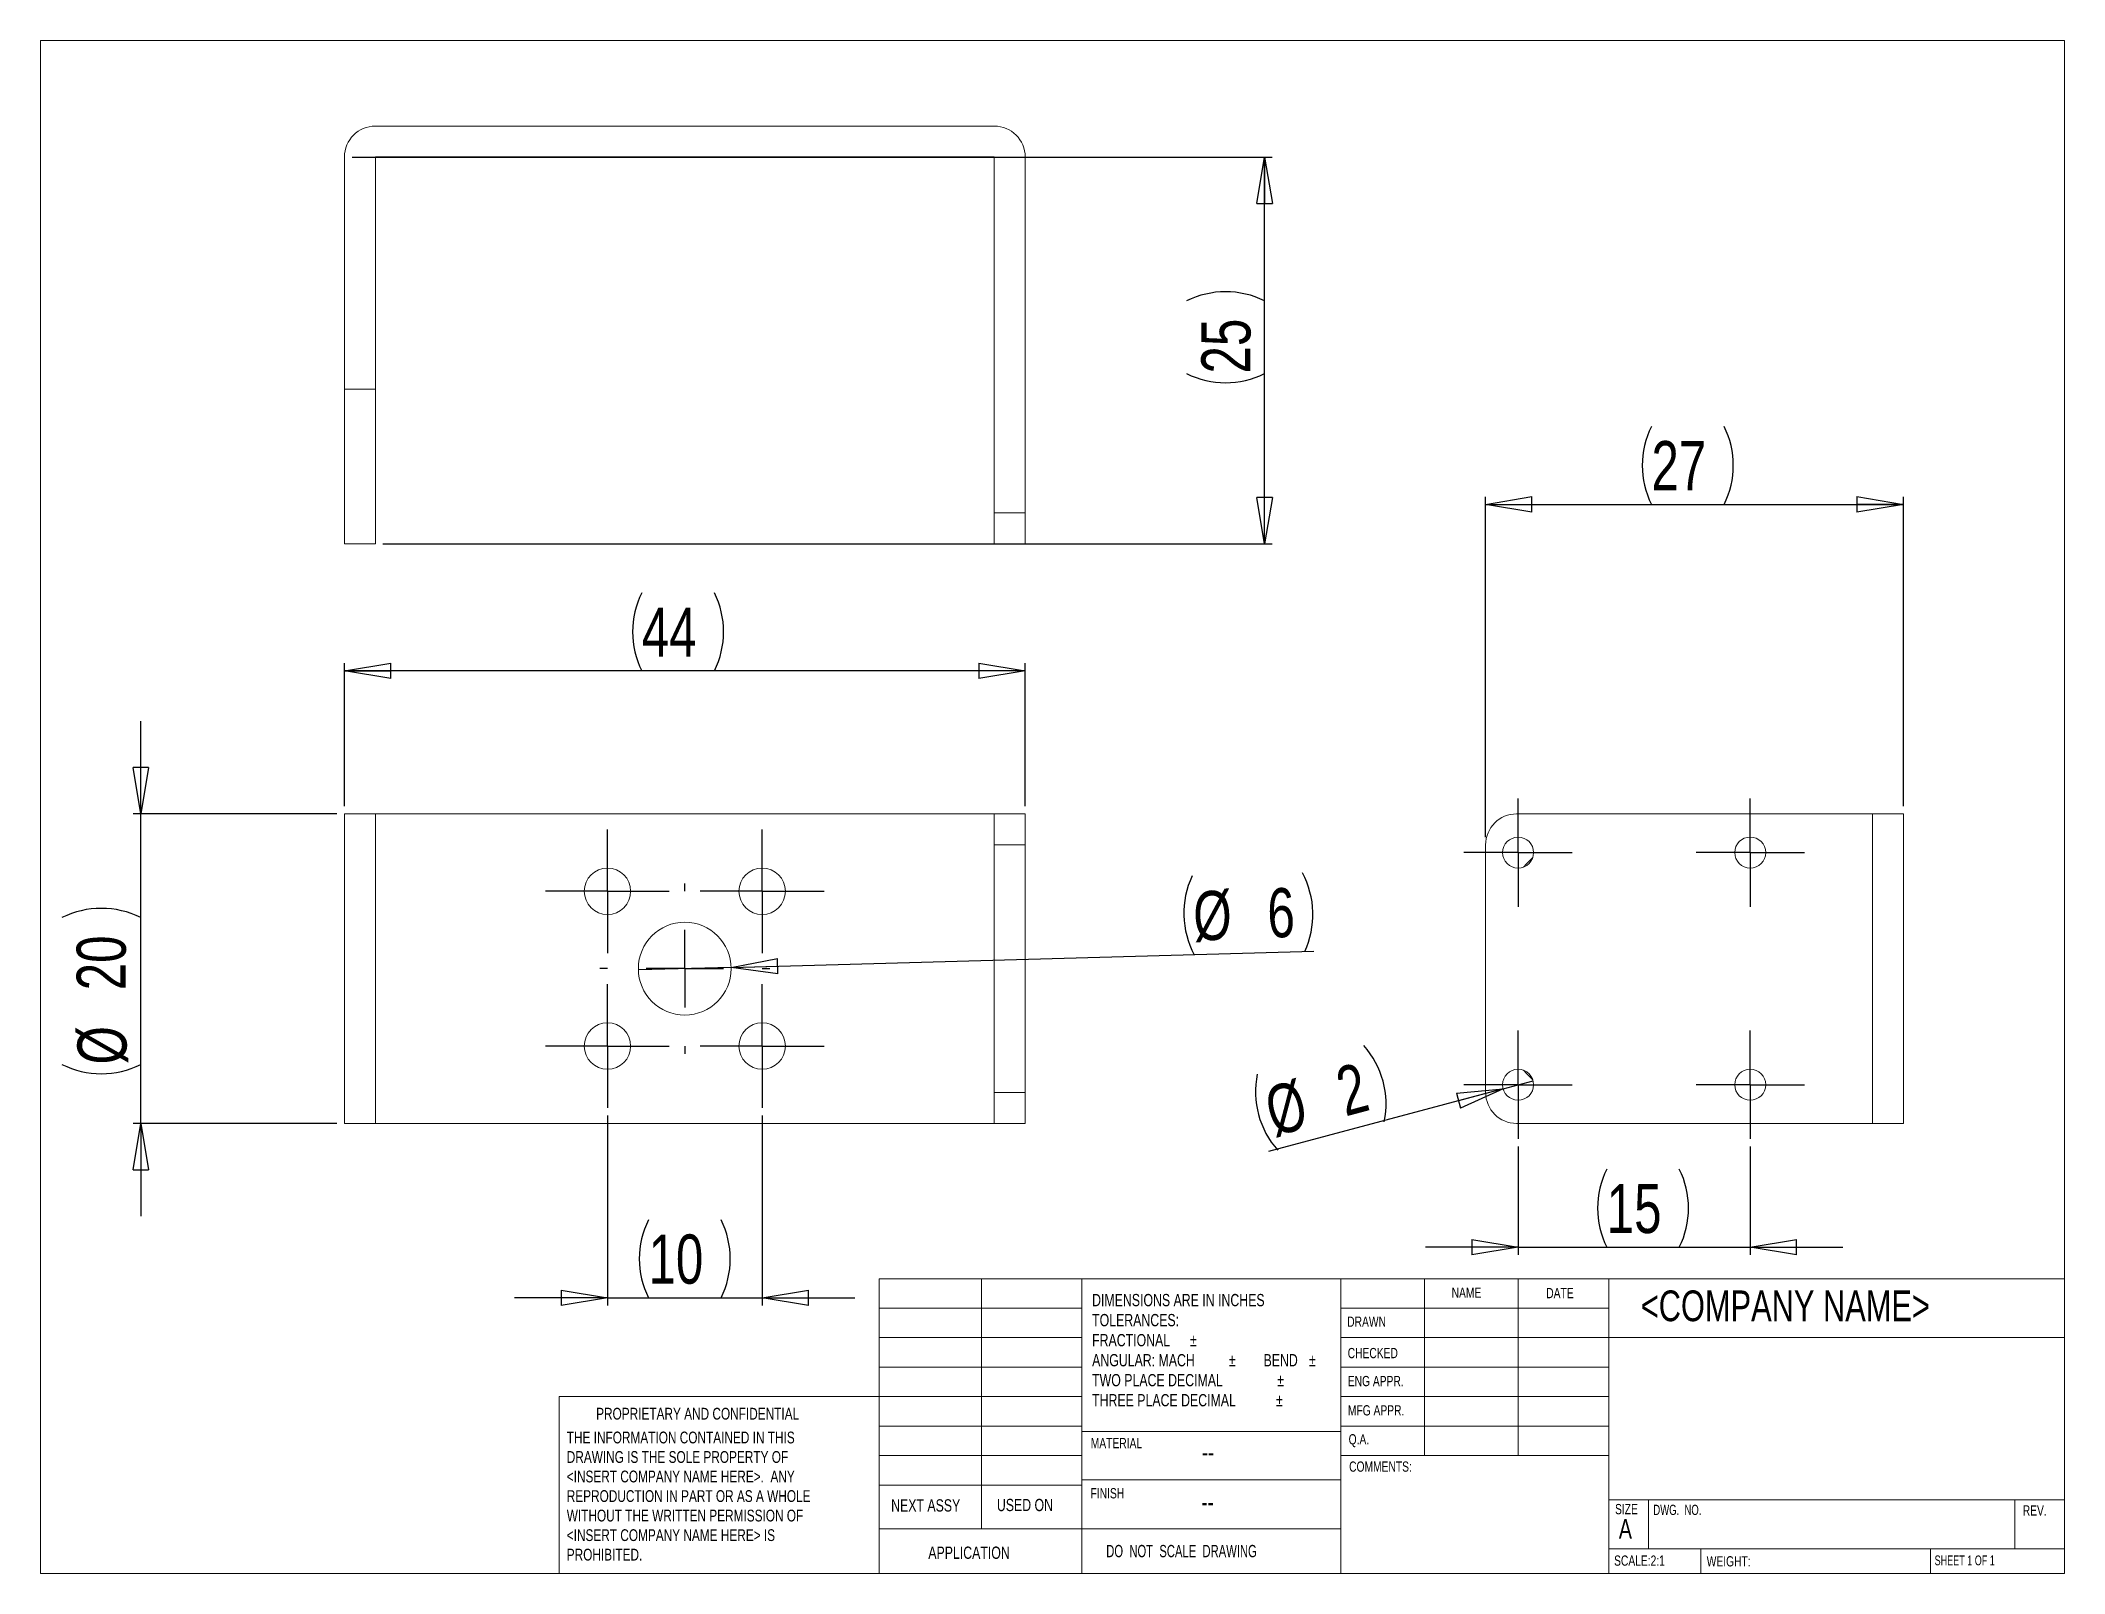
# Model space of a CAD drawing. Header units: millimetres. Extents: x 8 to 270, y 10 to 208.
import ezdxf

# ---------------------------------------------------------------- set-up
doc = ezdxf.new("R2010")
doc.units = ezdxf.units.MM
doc.layers.add('FORMAT', color=7, linetype='Continuous')
doc.styles.add('SLDTEXTSTYLE0', font='TXT', dxfattribs={"width": 0.75})
doc.styles.add('SLDTEXTSTYLE1', font='TXT', dxfattribs={"width": 0.694444})
doc.styles.add('SLDTEXTSTYLE2', font='TXT', dxfattribs={"width": 0.684783})
doc.styles.add('SLDTEXTSTYLE3', font='TXT', dxfattribs={"width": 0.6875})
doc.dimstyles.new('SLDDIMSTYLE0', dxfattribs={"dimtxt": 6.35, "dimasz": 5.9944, "dimexe": 0, "dimexo": 0.0625, "dimgap": 1.5875, "dimtad": 1, "dimlfac": 0.5, "dimrnd": 1e-09, "dimzin": 12, "dimdsep": 46, "dimtxsty": 'SLDTEXTSTYLE0', "dimblk1": 'CLOSED', "dimblk2": 'CLOSED', "dimsah": 1, "dimcen": 0.09, "dimadec": 0, "dimazin": 3, "dimtfac": 1, "dimtmove": 0, "dimatfit": 0, "dimldrblk": 'CLOSED', "dimfxl": 1, "dimfrac": 2, "dimtolj": 1, "dimtzin": 12, "dimarcsym": 0})
doc.dimstyles.new('SLDDIMSTYLE1', dxfattribs={"dimtxt": 6.35, "dimasz": 5.9944, "dimexe": 0, "dimexo": 0.0625, "dimgap": 1.5875, "dimtad": 1, "dimlfac": 0.5, "dimrnd": 1e-09, "dimzin": 12, "dimdsep": 46, "dimtxsty": 'SLDTEXTSTYLE0', "dimblk1": 'CLOSED', "dimblk2": 'CLOSED', "dimsah": 1, "dimcen": 0.09, "dimadec": 0, "dimazin": 3, "dimtfac": 1, "dimtofl": 0, "dimtmove": 0, "dimatfit": 3, "dimldrblk": 'CLOSED', "dimfxl": 1, "dimfrac": 2, "dimtolj": 1, "dimtzin": 12, "dimarcsym": 0})
doc.dimstyles.new('SLDDIMSTYLE2', dxfattribs={"dimtxt": 6.35, "dimasz": 5.9944, "dimexe": 0, "dimexo": 0.0625, "dimgap": 1.5875, "dimtad": 1, "dimlfac": 0.5, "dimrnd": 1e-09, "dimzin": 12, "dimdsep": 46, "dimtxsty": 'SLDTEXTSTYLE0', "dimblk1": 'NONE', "dimblk2": 'CLOSED', "dimsah": 1, "dimcen": 0, "dimadec": 0, "dimazin": 3, "dimtfac": 1, "dimtmove": 0, "dimatfit": 3, "dimldrblk": 'NONE', "dimfxl": 1, "dimfrac": 2, "dimtolj": 1, "dimtzin": 12, "dimarcsym": 0})

# ---------------------------------------------------------------- blocks, each defined once
blk = doc.blocks.new('SW_NOTE_0')
at = {"color": 0, "linetype": 'Continuous', "lineweight": 0, "attachment_point": 1, "style": 'SLDTEXTSTYLE0'}
for s, insert, char_height in [('DIMENSIONS ARE IN INCHES', (0, 2.05), 1.5875), ('TOLERANCES:', (0, -0.54), 1.5875), ('FRACTIONAL', (0, -3.13), 1.587), ('%%p', (12.64, -3.13), 1.587), ('ANGULAR: MACH', (0, -5.72), 1.5875), ('%%p', (17.67, -5.72), 1.587), ('BEND', (22.16, -5.72), 1.587), ('%%p', (28.03, -5.72), 1.587), ('TWO PLACE DECIMAL', (0, -8.3), 1.5875), ('%%p', (23.92, -8.3), 1.587), ('THREE PLACE DECIMAL', (0, -10.89), 1.5875), ('%%p', (23.78, -10.89), 1.587)]:
    blk.add_mtext(s, dxfattribs=dict(at, insert=insert, char_height=char_height))
blk = doc.blocks.new('SW_NOTE_1')
at = {"color": 0, "linetype": 'Continuous', "lineweight": 0, "char_height": 1.524, "attachment_point": 1, "style": 'SLDTEXTSTYLE0'}
for s, insert in [('THE INFORMATION CONTAINED IN THIS', (0, 1.96)), ('DRAWING IS THE SOLE PROPERTY OF', (0, -0.56)), ('<INSERT COMPANY NAME HERE>.  ANY', (0, -3.08)), ('REPRODUCTION IN PART OR AS A WHOLE', (0, -5.61)), ('WITHOUT THE WRITTEN PERMISSION OF', (0, -8.13)), ('<INSERT COMPANY NAME HERE> IS', (0, -10.66)), ('PROHIBITED.', (0, -13.18))]:
    blk.add_mtext(s, dxfattribs=dict(at, insert=insert))
blk = doc.blocks.new('_CLOSED')
at = {"color": 0, "linetype": 'ByBlock', "lineweight": -2}
for p, q in [((-1, 0.166667), (0, 0)), ((-1, 0.166667), (-1, -0.166667)), ((0, 0), (-1, -0.166667)), ((0, 0), (-1, 0))]:
    blk.add_line(p, q, dxfattribs=at)
blk = doc.blocks.new('_D')
at = {"layer": 'FORMAT'}
for p, q in [((21.34, 108.13), (21.34, 120.12)), ((46.67, 108.13), (20.35, 108.13)), ((21.34, 68.13), (21.34, 108.13)), ((46.67, 68.13), (20.35, 68.13)), ((21.34, 68.13), (21.34, 56.14))]:
    blk.add_line(p, q, dxfattribs=at)
for centre, start, end in [((16.25, 84.54), 63.4349, 116.5651), ((16.25, 85.93), 243.4349, 296.5651)]:
    blk.add_arc(centre, 11.38, start, end, dxfattribs=at)
at = {"layer": 'FORMAT', "xscale": 5.9944, "yscale": 5.9944}
for p, rotation in [((21.34, 108.13, -26.8), 270), ((21.34, 68.13, -26.8), 90)]:
    blk.add_blockref('_CLOSED', p, dxfattribs=dict(at, rotation=rotation))
at = {"layer": 'FORMAT', "char_height": 6.35, "attachment_point": 1, "rotation": 90, "style": 'SLDTEXTSTYLE0'}
for s, insert in [('20', (13.06, 85.33)), ('%%c', (13.16, 75.75))]:
    blk.add_mtext(s, dxfattribs=dict(at, insert=insert))
blk = doc.blocks.new('_D_1')
at = {"layer": 'FORMAT'}
for p, q in [((47.66, 109.12), (47.66, 127.61)), ((135.66, 126.61), (47.66, 126.61)), ((135.66, 109.12), (135.66, 127.61))]:
    blk.add_line(p, q, dxfattribs=at)
for centre, start, end in [((96.18, 131.66), 153.4349, 206.5651), ((85.41, 131.66), 333.4349, 26.5651)]:
    blk.add_arc(centre, 11.27, start, end, dxfattribs=at)
at = {"layer": 'FORMAT', "xscale": 5.9944, "yscale": 5.9944, "rotation": 180}
blk.add_blockref('_CLOSED', (47.66, 126.61, -26.8), dxfattribs=at)
at = {"layer": 'FORMAT', "xscale": 5.9944, "yscale": 5.9944}
blk.add_blockref('_CLOSED', (135.66, 126.61, -26.8), dxfattribs=at)
at = {"layer": 'FORMAT', "insert": (86.1, 134.8), "char_height": 6.35, "attachment_point": 1, "style": 'SLDTEXTSTYLE0'}
blk.add_mtext('44', dxfattribs=at)
blk = doc.blocks.new('_D_2')
at = {"layer": 'FORMAT'}
for p, q in [((81.66, 69.14), (81.66, 44.6)), ((101.66, 69.14), (101.66, 44.6)), ((81.66, 45.59), (69.67, 45.59)), ((81.66, 45.59), (101.66, 45.59)), ((101.66, 45.59), (113.65, 45.59))]:
    blk.add_line(p, q, dxfattribs=at)
for centre, start, end in [((97.05, 50.63), 153.4349, 206.5651), ((86.27, 50.63), 333.4349, 26.5651)]:
    blk.add_arc(centre, 11.27, start, end, dxfattribs=at)
at = {"layer": 'FORMAT', "xscale": 5.9944, "yscale": 5.9944}
blk.add_blockref('_CLOSED', (81.66, 45.59, -26.8), dxfattribs=at)
at = {"layer": 'FORMAT', "xscale": 5.9944, "yscale": 5.9944, "rotation": 180}
blk.add_blockref('_CLOSED', (101.66, 45.59, -26.8), dxfattribs=at)
at = {"layer": 'FORMAT', "insert": (86.97, 53.77), "char_height": 6.35, "attachment_point": 1, "style": 'SLDTEXTSTYLE0'}
blk.add_mtext('10', dxfattribs=at)
blk = doc.blocks.new('_D_3')
at = {"layer": 'FORMAT'}
for q in [(172.99, 90.38), (85.67, 87.96)]:
    blk.add_line((97.66, 88.29), q, dxfattribs=at)
for centre, start, end in [((167.55, 95.3), 155.0198, 208.1499), ((161.47, 95.13), 335.0198, 28.1499)]:
    blk.add_arc(centre, 11.38, start, end, dxfattribs=at)
at = {"layer": 'FORMAT', "xscale": 5.9944, "yscale": 5.9944, "rotation": 181.5848543931}
blk.add_blockref('_CLOSED', (97.66, 88.29, -26.8), dxfattribs=at)
at = {"layer": 'FORMAT', "char_height": 6.35, "attachment_point": 1, "rotation": 1.5849, "style": 'SLDTEXTSTYLE0'}
for s, insert in [('%%c', (157.3, 98.11)), ('6', (166.87, 98.48))]:
    blk.add_mtext(s, dxfattribs=dict(at, insert=insert))
blk = doc.blocks.new('_NONE')
blk = doc.blocks.new('SW_CENTERMARKSYMBOL_0')
at = {"layer": 'FORMAT', "color": 0}
for p, q in [((0, 5), (0, 8)), ((0, 0), (0, 5)), ((-5, 0), (-8, 0)), ((0, 0), (-5, 0)), ((0, 0), (0, -5)), ((0, 0), (5, 0)), ((5, 0), (8, 0)), ((0, -5), (0, -8))]:
    blk.add_line(p, q, dxfattribs=at)
blk = doc.blocks.new('SW_CENTERMARKSYMBOL_1')
at = {"layer": 'FORMAT', "color": 0}
for p, q in [((0, 5), (0, 8)), ((0, 0), (0, 5)), ((-5, 0), (-8, 0)), ((0, 0), (-5, 0)), ((0, 0), (0, -5)), ((0, 0), (5, 0)), ((5, 0), (8, 0)), ((0, -5), (0, -8))]:
    blk.add_line(p, q, dxfattribs=at)
blk = doc.blocks.new('SW_CENTERMARKSYMBOL_2')
at = {"layer": 'FORMAT', "color": 0}
for p, q in [((0, 5), (0, 8)), ((0, 0), (0, 5)), ((-5, 0), (-8, 0)), ((0, 0), (-5, 0)), ((0, 0), (0, -5)), ((0, 0), (5, 0)), ((5, 0), (8, 0)), ((0, -5), (0, -8))]:
    blk.add_line(p, q, dxfattribs=at)
blk = doc.blocks.new('SW_CENTERMARKSYMBOL_3')
at = {"layer": 'FORMAT', "color": 0}
for p, q in [((0, 10), (0, 11)), ((0, 0), (0, 5)), ((-10, 0), (-11, 0)), ((0, 0), (-5, 0)), ((0, 0), (0, -5)), ((0, 0), (5, 0)), ((10, 0), (11, 0)), ((0, -10), (0, -11))]:
    blk.add_line(p, q, dxfattribs=at)
blk = doc.blocks.new('SW_CENTERMARKSYMBOL_4')
at = {"layer": 'FORMAT', "color": 0}
for p, q in [((0, 5), (0, 8)), ((0, 0), (0, 5)), ((-5, 0), (-8, 0)), ((0, 0), (-5, 0)), ((0, 0), (0, -5)), ((0, 0), (5, 0)), ((5, 0), (8, 0)), ((0, -5), (0, -8))]:
    blk.add_line(p, q, dxfattribs=at)
blk = doc.blocks.new('_D_4')
at = {"layer": 'FORMAT'}
for p, q in [((48.65, 193.02), (167.6, 193.02)), ((166.61, 143.02), (166.61, 193.02)), ((52.65, 143.02), (167.6, 143.02))]:
    blk.add_line(p, q, dxfattribs=at)
for centre, start, end in [((161.57, 164.34), 63.4349, 116.5651), ((161.57, 175.12), 243.4349, 296.5651)]:
    blk.add_arc(centre, 11.27, start, end, dxfattribs=at)
at = {"layer": 'FORMAT', "xscale": 5.9944, "yscale": 5.9944}
for p, rotation in [((166.61, 193.02, 0.2), 90), ((166.61, 143.02, 0.2), 270)]:
    blk.add_blockref('_CLOSED', p, dxfattribs=dict(at, rotation=rotation))
at = {"layer": 'FORMAT', "insert": (158.43, 165.04), "char_height": 6.35, "attachment_point": 1, "rotation": 90, "style": 'SLDTEXTSTYLE0'}
blk.add_mtext('25', dxfattribs=at)
blk = doc.blocks.new('_D_5')
at = {"layer": 'FORMAT'}
for p, q in [((195.17, 105.12), (195.17, 149.12)), ((195.17, 148.13), (249.17, 148.13)), ((249.17, 109.12), (249.17, 149.12))]:
    blk.add_line(p, q, dxfattribs=at)
for centre, start, end in [((226.69, 153.17), 153.4349, 206.5651), ((215.92, 153.17), 333.4349, 26.5651)]:
    blk.add_arc(centre, 11.27, start, end, dxfattribs=at)
at = {"layer": 'FORMAT', "xscale": 5.9944, "yscale": 5.9944, "rotation": 180}
blk.add_blockref('_CLOSED', (195.17, 148.13, 0.2), dxfattribs=at)
at = {"layer": 'FORMAT', "xscale": 5.9944, "yscale": 5.9944}
blk.add_blockref('_CLOSED', (249.17, 148.13, 0.2), dxfattribs=at)
at = {"layer": 'FORMAT', "insert": (216.61, 156.31), "char_height": 6.35, "attachment_point": 1, "style": 'SLDTEXTSTYLE0'}
blk.add_mtext('27', dxfattribs=at)
blk = doc.blocks.new('_D_6')
at = {"layer": 'FORMAT'}
for q in [(201.31, 73.64), (167.1, 64.48)]:
    blk.add_line((197.44, 72.61), q, dxfattribs=at)
for centre, start, end in [((170.93, 70.63), 348.4349, 41.5651), ((176.81, 72.21), 168.4349, 221.5651)]:
    blk.add_arc(centre, 11.38, start, end, dxfattribs=at)
at = {"layer": 'FORMAT', "xscale": 5.9944, "yscale": 5.9944, "rotation": 15}
blk.add_blockref('_CLOSED', (197.44, 72.61, 0.2), dxfattribs=at)
at = {"layer": 'FORMAT', "char_height": 6.35, "attachment_point": 1, "rotation": 15, "style": 'SLDTEXTSTYLE0'}
for s, insert in [('%%c', (166.18, 72.56)), ('2', (175.4, 75.14))]:
    blk.add_mtext(s, dxfattribs=dict(at, insert=insert))
blk = doc.blocks.new('_D_7')
at = {"layer": 'FORMAT'}
for p, q in [((199.37, 65.14), (199.37, 51.14)), ((229.37, 65.14), (229.37, 51.14)), ((199.37, 52.13), (187.39, 52.13)), ((199.37, 52.13), (229.37, 52.13)), ((229.37, 52.13), (241.36, 52.13))]:
    blk.add_line(p, q, dxfattribs=at)
for centre, start, end in [((220.91, 57.17), 153.4349, 206.5651), ((210.13, 57.17), 333.4349, 26.5651)]:
    blk.add_arc(centre, 11.27, start, end, dxfattribs=at)
at = {"layer": 'FORMAT', "xscale": 5.9944, "yscale": 5.9944}
blk.add_blockref('_CLOSED', (199.37, 52.13, 0.2), dxfattribs=at)
at = {"layer": 'FORMAT', "xscale": 5.9944, "yscale": 5.9944, "rotation": 180}
blk.add_blockref('_CLOSED', (229.37, 52.13, 0.2), dxfattribs=at)
at = {"layer": 'FORMAT', "insert": (210.83, 60.31), "char_height": 6.35, "attachment_point": 1, "style": 'SLDTEXTSTYLE0'}
blk.add_mtext('15', dxfattribs=at)
blk = doc.blocks.new('SW_CENTERMARKSYMBOL_5')
at = {"layer": 'FORMAT', "color": 0}
for p, q in [((0, 5), (0, 7)), ((0, 0), (0, 5)), ((-5, 0), (-7, 0)), ((0, 0), (-5, 0)), ((0, 0), (0, -5)), ((0, 0), (5, 0)), ((5, 0), (7, 0)), ((0, -5), (0, -7))]:
    blk.add_line(p, q, dxfattribs=at)
blk = doc.blocks.new('SW_CENTERMARKSYMBOL_6')
at = {"layer": 'FORMAT', "color": 0}
for p, q in [((0, 5), (0, 7)), ((0, 0), (0, 5)), ((-5, 0), (-7, 0)), ((0, 0), (-5, 0)), ((0, 0), (0, -5)), ((0, 0), (5, 0)), ((5, 0), (7, 0)), ((0, -5), (0, -7))]:
    blk.add_line(p, q, dxfattribs=at)
blk = doc.blocks.new('SW_CENTERMARKSYMBOL_7')
at = {"layer": 'FORMAT', "color": 0}
for p, q in [((0, 5), (0, 7)), ((0, 0), (0, 5)), ((-5, 0), (-7, 0)), ((0, 0), (-5, 0)), ((0, 0), (0, -5)), ((0, 0), (5, 0)), ((5, 0), (7, 0)), ((0, -5), (0, -7))]:
    blk.add_line(p, q, dxfattribs=at)
blk = doc.blocks.new('SW_CENTERMARKSYMBOL_8')
at = {"layer": 'FORMAT', "color": 0}
for p, q in [((0, 5), (0, 7)), ((0, 0), (0, 5)), ((-5, 0), (-7, 0)), ((0, 0), (-5, 0)), ((0, 0), (0, -5)), ((0, 0), (5, 0)), ((5, 0), (7, 0)), ((0, -5), (0, -7))]:
    blk.add_line(p, q, dxfattribs=at)

msp = doc.modelspace()

# ---------------------------------------------------------------- linework, layer by layer
at = {"color": 8, "linetype": 'Continuous', "lineweight": 0}
for p, q in [((8.38, 208.079), (270, 208.079)), ((8.38, 208.079), (8.38, 9.959)), ((270, 9.959), (270, 208.079)), ((116.775, 9.959), (116.775, 48.059)), ((116.775, 48.059), (143, 48.059)), ((130.027, 48.059), (130.027, 15.736)), ((143, 9.959), (143, 48.059)), ((143, 48.059), (270, 48.059)), ((176.452, 48.059), (176.452, 9.959)), ((187.285, 48.059), (187.285, 25.199)), ((199.377, 48.059), (199.377, 25.199)), ((211.114, 48.059), (211.114, 9.959)), ((116.775, 44.249), (143, 44.249)), ((176.452, 44.249), (211.114, 44.249)), ((116.775, 40.439), (143, 40.439)), ((176.452, 40.439), (270, 40.439)), ((116.775, 36.629), (143, 36.629)), ((176.452, 36.629), (211.114, 36.629)), ((116.775, 32.819), (75.44, 32.819)), ((75.44, 32.819), (75.44, 9.959)), ((116.775, 32.819), (143, 32.819)), ((176.452, 32.819), (211.114, 32.819)), ((116.775, 29.009), (143, 29.009)), ((176.452, 29.009), (211.114, 29.009)), ((176.452, 28.314), (143, 28.314)), ((116.775, 25.199), (143, 25.199)), ((176.452, 25.199), (211.114, 25.199)), ((116.775, 21.389), (143, 21.389)), ((143, 22.086), (176.452, 22.086)), ((211.114, 19.484), (270, 19.484)), ((216.212, 19.484), (216.212, 13.134)), ((263.57, 19.484), (263.57, 13.134)), ((143, 15.736), (116.775, 15.736)), ((143, 15.736), (176.452, 15.736)), ((211.114, 13.134), (270, 13.134)), ((222.99, 13.134), (222.99, 9.959)), ((252.694, 13.134), (252.694, 9.959)), ((270, 9.959), (8.38, 9.959))]:
    msp.add_line(p, q, dxfattribs=at)
at = {"color": 7, "linetype": 'Continuous', "lineweight": 15}
for p, q in [((131.663, 197.022), (51.663, 197.022)), ((47.663, 163.022), (47.663, 193.022)), ((51.663, 163.022), (51.663, 193.022)), ((131.663, 193.022), (51.663, 193.022)), ((131.663, 193.022), (131.663, 147.022)), ((135.663, 193.022), (135.663, 147.022)), ((51.663, 163.022), (47.663, 163.022)), ((47.663, 143.022), (47.663, 163.022)), ((51.663, 143.022), (51.663, 163.022)), ((131.663, 147.022), (135.663, 147.022)), ((131.663, 147.022), (131.663, 143.022)), ((135.663, 147.022), (135.663, 143.022)), ((47.663, 143.022), (51.663, 143.022)), ((131.663, 143.022), (135.663, 143.022)), ((47.663, 68.127), (47.663, 108.127)), ((51.663, 108.127), (47.663, 108.127)), ((51.663, 68.127), (51.663, 108.127)), ((131.663, 108.127), (51.663, 108.127)), ((131.663, 108.127), (131.663, 104.127)), ((131.663, 108.127), (135.663, 108.127)), ((135.663, 108.127), (135.663, 104.127)), ((245.173, 108.127), (199.173, 108.127)), ((245.173, 108.127), (245.173, 68.127)), ((249.173, 108.127), (245.173, 108.127)), ((249.173, 68.127), (249.173, 108.127)), ((131.663, 104.127), (131.663, 72.127)), ((131.663, 104.127), (135.663, 104.127)), ((135.663, 104.127), (135.663, 72.127)), ((195.173, 104.127), (195.173, 72.127)), ((135.663, 72.127), (131.663, 72.127)), ((131.663, 72.127), (131.663, 68.127)), ((135.663, 72.127), (135.663, 68.127)), ((47.663, 68.127), (51.663, 68.127)), ((51.663, 68.127), (131.663, 68.127)), ((135.663, 68.127), (131.663, 68.127)), ((199.173, 68.127), (245.173, 68.127)), ((245.173, 68.127), (249.173, 68.127))]:
    msp.add_line(p, q, dxfattribs=at)
at = {"color": 7, "linetype": 'Continuous', "lineweight": 15, "flags": 128}
for points in [[(200.088, 101.258), (200.512, 101.731), (201.275, 102.51)], [(201.276, 73.745), (200.512, 74.524), (200.09, 74.994)]]:
    msp.add_lwpolyline(points, dxfattribs=at)
at = {"color": 7, "linetype": 'Continuous', "lineweight": 15}
for centre, radius in [((199.373, 103.126), 2), ((229.373, 103.127), 2), ((81.663, 98.127), 3), ((101.663, 98.127), 3), ((91.663, 88.127), 6), ((81.663, 78.127), 3), ((101.663, 78.127), 3), ((199.374, 73.126), 2), ((229.374, 73.127), 2)]:
    msp.add_circle(centre, radius, dxfattribs=at)
for centre, start, end in [((51.663, 193.022), 90, 180), ((131.663, 193.022), 0, 90), ((199.173, 104.127), 90, 180), ((199.173, 72.127), 180, 270)]:
    msp.add_arc(centre, 4, start, end, dxfattribs=at)

# ---------------------------------------------------------------- block references
at = {"color": 8, "linetype": 'Continuous', "lineweight": 0}
for name, p in [('SW_NOTE_0', (144.312, 44.039)), ('SW_NOTE_1', (76.405, 26.339))]:
    msp.add_blockref(name, p, dxfattribs=at)
at = {"layer": 'FORMAT'}
for name, p in [('SW_CENTERMARKSYMBOL_6', (199.373, 103.126)), ('SW_CENTERMARKSYMBOL_7', (229.373, 103.127)), ('SW_CENTERMARKSYMBOL_4', (81.663, 98.127)), ('SW_CENTERMARKSYMBOL_0', (101.663, 98.127)), ('SW_CENTERMARKSYMBOL_3', (91.663, 88.127)), ('SW_CENTERMARKSYMBOL_2', (81.663, 78.127)), ('SW_CENTERMARKSYMBOL_1', (101.663, 78.127)), ('SW_CENTERMARKSYMBOL_5', (199.374, 73.126)), ('SW_CENTERMARKSYMBOL_8', (229.374, 73.127))]:
    msp.add_blockref(name, p, dxfattribs=at)

# ---------------------------------------------------------------- texts
at = {"color": 8, "linetype": 'Continuous', "lineweight": 0, "attachment_point": 1}
for s, insert, char_height, style in [('NAME', (190.783, 46.911), 1.3229, 'SLDTEXTSTYLE0'), ('DATE', (203.011, 46.86), 1.3229, 'SLDTEXTSTYLE0'), ('<COMPANY NAME>', (215.225, 46.539), 3.96875, 'SLDTEXTSTYLE0'), ('DRAWN', (177.284, 43.166), 1.3229, 'SLDTEXTSTYLE0'), ('CHECKED', (177.345, 39.108), 1.3229, 'SLDTEXTSTYLE0'), ('ENG APPR.', (177.358, 35.491), 1.3229, 'SLDTEXTSTYLE0'), ('PROPRIETARY AND CONFIDENTIAL', (80.202, 31.372), 1.524, 'SLDTEXTSTYLE0'), ('MFG APPR.', (177.37, 31.709), 1.3229, 'SLDTEXTSTYLE0'), ('MATERIAL', (144.138, 27.469), 1.3229, 'SLDTEXTSTYLE0'), ('Q.A.', (177.468, 27.966), 1.3229, 'SLDTEXTSTYLE0'), ('--', (158.494, 26.814), 2.3813, 'SLDTEXTSTYLE0'), ('COMMENTS:', (177.53, 24.437), 1.3229, 'SLDTEXTSTYLE0'), ('FINISH', (144.108, 20.99), 1.3229, 'SLDTEXTSTYLE0'), ('NEXT ASSY', (118.333, 19.554), 1.5875, 'SLDTEXTSTYLE0'), ('USED ON', (132.002, 19.608), 1.5875, 'SLDTEXTSTYLE0'), ('--', (158.43, 20.377), 2.3813, 'SLDTEXTSTYLE0'), ('SIZE', (211.902, 18.948), 1.3229, 'SLDTEXTSTYLE0'), ('DWG.  NO.', (216.854, 18.844), 1.3229, 'SLDTEXTSTYLE1'), ('REV.', (264.605, 18.765), 1.3229, 'SLDTEXTSTYLE0'), ('A', (212.391, 16.996), 2.54, 'SLDTEXTSTYLE0'), ('APPLICATION', (123.137, 13.442), 1.5875, 'SLDTEXTSTYLE0'), ('DO  NOT  SCALE  DRAWING', (146.134, 13.653), 1.5875, 'SLDTEXTSTYLE2'), ('SCALE:2:1', (211.779, 12.288), 1.3229, 'SLDTEXTSTYLE0'), ('WEIGHT:', (223.748, 12.198), 1.3229, 'SLDTEXTSTYLE0'), ('SHEET 1 OF 1', (253.207, 12.293), 1.27, 'SLDTEXTSTYLE3')]:
    msp.add_mtext(s, dxfattribs=dict(at, insert=insert, char_height=char_height, style=style))

# ---------------------------------------------------------------- dimensions: what is measured, and where the dimension line sits
at = {"layer": 'FORMAT'}
for base, p1, p2, text, dimstyle, picture, middle in [((166.612, 193.022), (51.663, 143.022), (47.663, 193.022), '(<>)', 'SLDDIMSTYLE1', '_D_4', (166.612, 169.733)), ((21.344, 108.127), (47.663, 68.127), (47.663, 108.127), '(%%c<>)', 'SLDDIMSTYLE0', '_D', (21.344, 85.234))]:
    dim = msp.add_linear_dim(base=base, p1=p1, p2=p2, angle=90, text=text, dimstyle=dimstyle, dxfattribs=at)
    dim.commit()
    dim.dimension.update_dxf_attribs({"geometry": picture, "text_midpoint": middle, "dimtype": 160})
for base, p1, p2, dimstyle, picture, middle in [((249.173, 148.128), (195.173, 104.127), (249.173, 108.127), 'SLDDIMSTYLE1', '_D_5', (221.305, 148.128)), ((47.663, 126.615), (135.663, 108.127), (47.663, 108.127), 'SLDDIMSTYLE1', '_D_1', (90.795, 126.615)), ((101.663, 45.589), (81.663, 70.127), (101.663, 70.127), 'SLDDIMSTYLE0', '_D_2', (91.663, 45.589)), ((229.374, 52.127), (199.374, 66.126), (229.374, 66.127), 'SLDDIMSTYLE0', '_D_7', (215.521, 52.127))]:
    dim = msp.add_linear_dim(base=base, p1=p1, p2=p2, text='(<>)', dimstyle=dimstyle, dxfattribs=at)
    dim.commit()
    dim.dimension.update_dxf_attribs({"geometry": picture, "text_midpoint": middle, "dimtype": 160})
for p1, p2, picture, middle in [((85.665, 87.962), (97.661, 88.293), '_D_3', (164.876, 90.153)), ((201.306, 73.644), (197.442, 72.609), '_D_6', (174.556, 66.476))]:
    dim = msp.add_diameter_dim_2p(p1=p1, p2=p2, text='(<>)', dimstyle='SLDDIMSTYLE2', dxfattribs=at)
    dim.commit()
    dim.dimension.update_dxf_attribs({"geometry": picture, "text_midpoint": middle, "dimtype": 163})

doc.saveas('drawing.dxf')
